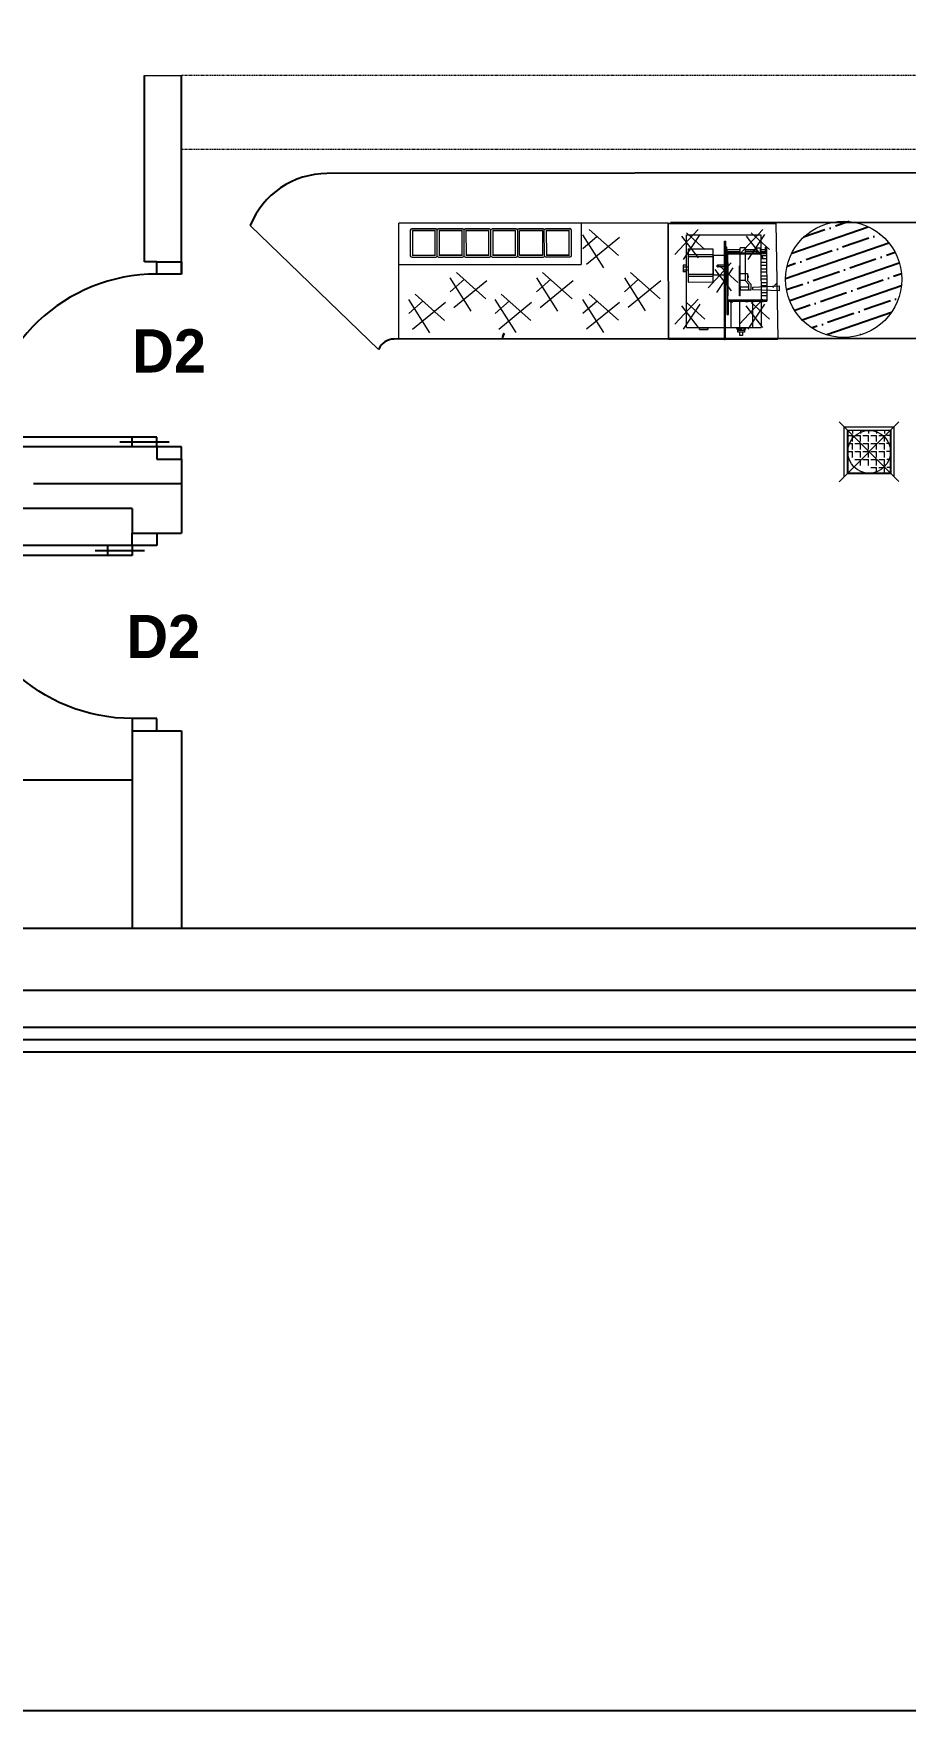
# Model space of a CAD drawing. Header units: inches. Extents: x 478327 to 492265, y -26791 to -22136.
# Drawn here: x 482293.6 to 482452.6, y -26420.1 to -26114.6 of the extents above; entities that cross this region are included whole.
import ezdxf

# ---------------------------------------------------------------- set-up
doc = ezdxf.new("R2010")
doc.units = ezdxf.units.IN
doc.header["$MEASUREMENT"] = 0
doc.linetypes.add('HIDDEN2', pattern=[0.1875, 0.125, -0.0625])
for name, color, linetype in [('1', 7, 'Continuous'), ('A-DIMENSION', 4, 'Continuous'), ('A-Door', 1, 'Continuous'), ('A-FIX', 6, 'Continuous'), ('A-GLASS', 4, 'Continuous'), ('A-HATCH', 8, 'Continuous'), ('I-WALL-FULL', 5, 'Continuous')]:
    doc.layers.add(name, color=color, linetype=linetype)
for name, color, linetype, lineweight in [('A-furniture', 8, 'Continuous', 9), ('A-WALL-CONC', 2, 'Continuous', 9), ('I-ANNO-TEXT', 7, 'Continuous', 18), ('TC-EQUIPMENT', 251, 'Continuous', 5)]:
    doc.layers.add(name, color=color, linetype=linetype, lineweight=lineweight)
doc.styles.add('MICRO', font='')
doc.styles.get('MICRO').set_extended_font_data('MicrogrammaSSi', bold=True)

# ---------------------------------------------------------------- blocks, each defined once
blk = doc.blocks.new('1D-L080')
at = {"layer": 'A-Door'}
for p, q in [((0.06999999999993634, 0.6488562083862632), (0.06999999999993634, 0.8488562083862802)), ((0.03787469164376489, 0.7668033117109019), (0.04999999999995453, 0.7668033117109019)), ((0.03787469164376489, 0.7507768633732042), (0.04999999999995453, 0.7507768633732042)), ((0.04999999999995453, 0.09999999999999432), (0.04999999999995453, 0.7988562083862973)), ((0.08999999999991815, 0.7988562083862973), (0.04999999999995453, 0.7988562083862973)), ((0.08999999999991815, 0.09999999999999432), (0.08999999999991815, 0.7988562083862973)), ((0.08999999999991815, 0.698856208386303), (0.04999999999995453, 0.698856208386303)), ((0.06999999999993634, 0.25), (0.06999999999993634, 0.04999999999998294)), ((0.04999999999995453, 0.1999999999999886), (0.08999999999991815, 0.1999999999999886)), ((0, 0.09999999999999432), (0, 0)), ((0.04999999999995453, 0.09999999999999432), (0, 0.09999999999999432)), ((0.04999999999995453, 0), (0.04999999999995453, 0.09999999999999432)), ((0.04999999999995453, 0.09999999999999432), (0.08999999999991815, 0.09999999999999432)), ((0.75, 0.09999999999999432), (0.7999999999999545, 0.09999999999999432)), ((0.75, 0), (0.75, 0.09999999999999432)), ((0.7999999999999545, 0.09999999999999432), (0.7999999999999545, 0)), ((0, 0), (0.04999999999995453, 0)), ((0.7999999999999545, 0), (0.75, 0))]:
    blk.add_line(p, q, dxfattribs=at)
blk.add_circle((0.01784163122158589, 0.7587900875420246), 0.02003306042211554, dxfattribs=at)
blk.add_arc((0.04999999999995453, 0.09999999999999432), 0.7000000000000455, 0, 86.72417104020366, dxfattribs=at)

msp = doc.modelspace()

# ---------------------------------------------------------------- hatches: boundary and pattern name
at = {"layer": 'A-HATCH', "ltscale": 5, "transparency": 33554687}
h = msp.add_hatch(dxfattribs=at)
h.set_pattern_fill('ANSI35', color=256, scale=0.6348313643288954, angle=154.0448241598463)
h.set_pattern_definition([(199.0448241598463, (477282.2052826182, -5436.462611695279), (1.315405049114057, -3.810526867102365), []), (199.0448241598463, (477279.6423155529, -5435.215050247432), (1.315405049114057, -3.810526867102365), [5.038973954360608, -1.007794790872121, 0, -1.007794790872121])])
edge = h.paths.add_edge_path()
edge.add_arc((482441.3829405844, -26159.2362639912), 10.65942531469487, 204.7986035022255, 308.7044949430924, ccw=False)
edge.add_arc((482441.3534198597, -26159.36164922397), 10.58052273882462, 102.415108803424, 204.2492689073628, ccw=False)
edge.add_arc((482441.3534198597, -26159.36164922397), 10.58052273881635, 309.2538295377805, 462.4151088035012, ccw=False)

# ---------------------------------------------------------------- linework, layer by layer
for p, q in [((482313.8750079786, -26156.14915447602, 4.26855191216912), (482313.8749981606, -26122.1957313719, 2.036776753079459)), ((482320.6250086291, -26158.39915447601, 4.416445644372894), (482320.6249981606, -26122.19572942007, 2.036776753079459)), ((482316.1250183882, -26156.14915447601, 6.634849703023537), (482313.8750079742, -26156.14915447601, 6.634849703023537)), ((478952.1504688702, -26420.13945933679, 6.930000000000007), (482939.0650912708, -26420.13934319944, 6.930000000000007))]:
    msp.add_line(p, q)
at = {"color": 7, "true_color": 0xffffff}
msp.add_line((482320.6250183882, -26192.14915447601, 6.634849703023537), (482320.6250196867, -26196.63946474394, 6.930000000000007), dxfattribs=at)
at = {"layer": '1'}
for p, q in [((482649.6432244572, -26139.79511705419), (482347.1367491704, -26140.09136962306)), ((482636.5325007116, -26148.84642607302), (482409.8066634553, -26149.06785481)), ((482664.7878751407, -26169.94940040331), (482359.3591996715, -26170.24809648635)), ((482379.198326983, -26169.77097462099), (482379.4416192672, -26169.16755328549))]:
    msp.add_line(p, q, dxfattribs=at)
for centre, radius, start, end in [((482347.1512192372, -26155.20610406531), 15.11474227539762, 90.0548242693072, 158.0568241649956), ((482359.36244344, -26173.27087741098), 3.0227827943235, 90.06152421476276, 158.0645241646813), ((482382.1076682928, -26170.59271576269), 3.023163693142098, 164.2277241342598, 168.9957241678501), ((482382.1076682928, -26170.59271576269), 3.023039749875728, 151.8843241659494, 164.228324149735)]:
    msp.add_arc(centre, radius, start, end, dxfattribs=at)
at = {"layer": 'A-DIMENSION', "color": 8}
for p, q in [((482469.5124209751, -26277.63886259011, 6.930000000000007), (482109.1258316752, -26277.63946474603, 6.930000000000007)), ((482654.0122879547, -26277.63945970641, 6.930000000000007), (482293.6256986548, -26277.64006186234, 6.930000000000007))]:
    msp.add_line(p, q, dxfattribs=at)
at = {"layer": 'A-FIX'}
msp.add_line((482311.6250197202, -26250.63946475232, 6.930000000000007), (482217.125019737, -26250.63946475232, 6.930000000000007), dxfattribs=at)
at = {"layer": 'A-furniture', "linetype": 'HIDDEN2'}
for points, elevation in [([(482670.8079501065, -26122.19568151135), (482320.5956639298, -26122.19578277832)], 7.623000000000006), ([(482670.8079501065, -26135.69568151135), (482320.6250020642, -26135.69578276983)], 3.811500000000003)]:
    msp.add_lwpolyline(points, dxfattribs=dict(at, elevation=elevation))
at = {"layer": 'A-GLASS'}
for p, q in [((482109.1258315076, -26288.88887233407, 6.930000000000007), (482469.5124208913, -26288.88887219787, 6.930000000000007)), ((482293.6256984872, -26288.88946945038, 6.930000000000007), (482654.0122878709, -26288.88946931417, 6.930000000000007)), ((482109.1258315076, -26295.63887232988, 6.930000000000007), (482469.5124208494, -26295.63887216224, 6.930000000000007)), ((482293.6256984872, -26295.63946944619, 6.930000000000007), (482654.012287829, -26295.63946927855, 6.930000000000007)), ((482109.1258315076, -26297.88887236341, 6.930000000000007), (482469.5124208494, -26297.88887219577, 6.930000000000007)), ((482293.6256984872, -26297.88946947971, 6.930000000000007), (482654.012287829, -26297.88946931207, 6.930000000000007)), ((482109.1256359997, -26300.13886711634, 6.930000000000007), (482469.5124208494, -26300.13886711634, 6.930000000000007)), ((482293.6255029793, -26300.13946423264, 6.930000000000007), (482654.012287829, -26300.13946423264, 6.930000000000007))]:
    msp.add_line(p, q, dxfattribs=at)
at = {"layer": 'A-GLASS', "color": 4}
msp.add_arc((482318.5940460468, -25780.95381308442, 0.6930000000000014), 385.7034997383183, 297.7821771890401, 76.8168195445225, dxfattribs=at)
at = {"layer": 'A-WALL-CONC'}
msp.add_circle((482441.3529856601, -26159.36147430288), 10.58052273881492, dxfattribs=at)
at = {"layer": 'I-WALL-FULL'}
for p, q in [((482320.6250196868, -26196.63946474394, 6.930000000000007), (482293.625503105, -26196.63946474394, 6.930000000000007)), ((482320.6250196867, -26196.63946474394, 6.930000000000007), (482320.6250196867, -26205.63946475232, 6.930000000000007)), ((482311.6250197202, -26201.13946474813, 6.930000000000007), (482217.125019737, -26201.13946474813, 6.930000000000007)), ((482311.6250197202, -26201.13946472717, 6.930000000000007), (482311.6250197202, -26205.63946475232, 6.930000000000007)), ((482311.6250197202, -26205.63946475232, 6.930000000000007), (482320.6250196867, -26205.63946475232, 6.930000000000007)), ((482311.6250197202, -26241.63946474394, 6.930000000000007), (482311.6250197202, -26277.63946473556, 6.930000000000007)), ((482311.6250197202, -26241.63946474394, 6.930000000000007), (482320.6250196867, -26241.63946474394, 6.930000000000007)), ((482320.6250196867, -26241.63946474394, 6.930000000000007), (482320.6250196867, -26277.63946473556, 6.930000000000007))]:
    msp.add_line(p, q, dxfattribs=at)
at = {"layer": 'TC-EQUIPMENT'}
for p, q in [((482313.8749981606, -26122.1957313719, 2.036776753079459), (482320.6249981606, -26122.19572942007, 2.036776753079459)), ((482333.1314656506, -26149.55792352464), (482356.5584946036, -26172.14168002162)), ((482409.3700597035, -26149.1021112768), (482360.2462232313, -26149.14884490031)), ((482360.266783913, -26170.30995662073), (482360.2462232313, -26149.14884490031)), ((482393.4994279715, -26149.1174620369), (482393.5067735225, -26156.64075752541)), ((482409.3700597035, -26149.1021112768), (482428.9763821628, -26149.08322884604)), ((482409.3700597035, -26149.1021112768), (482409.3906203852, -26170.26322299723)), ((482409.3906203852, -26170.26322299723), (482409.3700597035, -26149.1021112768)), ((482428.9788020895, -26149.23435737933), (482409.3701800409, -26149.25312908792)), ((482428.9763821628, -26149.08322884604), (482429.3407536029, -26170.2439256071)), ((482362.4393990579, -26150.2365778176), (482362.3611219119, -26150.37666769525)), ((482362.365475555, -26155.12946393438), (482362.3611219119, -26150.37666769525)), ((482362.3611478959, -26150.39180988811), (482362.4392855394, -26150.25131589345)), ((482362.5842152042, -26150.17460161118), (482362.4392855394, -26150.25131589345)), ((482362.4393990579, -26150.2365778176), (482362.5839174107, -26150.1593271111)), ((482367.0199399515, -26150.15510062514), (482362.5839174107, -26150.1593271111)), ((482362.5842152042, -26150.17460161118), (482367.019694126, -26150.17011051064)), ((482362.6623728973, -26150.46783099095), (482362.7227522095, -26150.52613573935)), ((482366.8817556042, -26150.52255963819), (482362.7227522095, -26150.52613573935)), ((482362.7227522095, -26150.52613573935), (482362.7269199415, -26154.994742255)), ((482366.9418379075, -26150.4640542128), (482366.8817556042, -26150.52255963819)), ((482366.8861951454, -26154.99129846112), (482366.8817556042, -26150.52255963819)), ((482367.019694126, -26150.17011051064), (482367.1643615967, -26150.24658132136)), ((482367.1644751151, -26150.23184324543), (482367.0199399515, -26150.15510062514)), ((482367.1643615967, -26150.24658132136), (482367.2431927954, -26150.3871620323)), ((482367.2430345044, -26150.37229164915), (482367.1644751151, -26150.23184324543)), ((482367.321172148, -26150.23179765456), (482367.2430345044, -26150.37229164915)), ((482367.2431927954, -26150.3871620323), (482367.321323244, -26150.2459921112)), ((482367.2475204547, -26155.12481607863), (482367.2431927954, -26150.3871620323)), ((482367.321172148, -26150.23179765456), (482367.465830003, -26150.15495106493)), ((482367.465855987, -26150.17009325772), (482367.321323244, -26150.2459921112)), ((482371.9021243535, -26150.15085688626), (482367.465830003, -26150.15495106493)), ((482367.465855987, -26150.17009325772), (482371.9018785281, -26150.16586677176)), ((482367.5442854897, -26150.46345494478), (482367.6049366117, -26150.5218920004)), ((482371.7639328109, -26150.5176399728), (482367.6049366117, -26150.5218920004)), ((482367.6049366117, -26150.5218920004), (482367.6088325338, -26154.99036620883)), ((482371.8242869241, -26150.45926685471), (482371.7639328109, -26150.5176399728)), ((482371.7681005431, -26154.98624648838), (482371.7639328109, -26150.5176399728)), ((482371.9018785281, -26150.16586677176), (482372.0469429207, -26150.24152215355)), ((482372.0467918244, -26150.22732769691), (482371.9021243535, -26150.15085688626)), ((482372.1252117113, -26150.3673719837), (482372.0467918244, -26150.22732769691)), ((482372.0469429207, -26150.24152215355), (482372.1253700027, -26150.38224236692)), ((482372.2033493547, -26150.2268779891), (482372.1252117113, -26150.3673719837)), ((482372.1253700027, -26150.38224236692), (482372.2032358366, -26150.24161606496)), ((482372.1296976614, -26155.11989641318), (482372.1253700027, -26150.38224236692)), ((482372.3479008868, -26150.16544540191), (482372.2032358366, -26150.24161606496)), ((482372.2033493547, -26150.2268779891), (482372.3481467124, -26150.15043551633)), ((482376.7841952374, -26150.16135122316), (482372.3479008868, -26150.16544540191)), ((482372.3481467124, -26150.15043551633), (482376.7838974436, -26150.14607672309)), ((482372.4267345062, -26150.45866758669), (482372.4869815115, -26150.51724414466)), ((482376.6461172131, -26150.51339623385), (482372.4869815115, -26150.51724414466)), ((482372.4869815115, -26150.51724414466), (482372.491149243, -26154.98585066024)), ((482376.7061995167, -26150.45489080854), (482376.6461172131, -26150.51339623385)), ((482376.6501454423, -26154.98159863256), (482376.6461172131, -26150.51339623385)), ((482376.7841952374, -26150.16135122316), (482376.928855513, -26150.23714610745)), ((482377.0074149024, -26150.3775945111), (482376.928855513, -26150.23714610745)), ((482377.0074149024, -26150.3775945111), (482377.0854130435, -26150.23669639957)), ((482377.0118820636, -26155.1156526743), (482377.0074149024, -26150.3775945111)), ((482377.0854130435, -26150.23669639957), (482377.2300780937, -26150.16052573652)), ((482377.2300780937, -26150.16052573652), (482381.6663724441, -26150.15643155779)), ((482381.6660746505, -26150.14115705778), (482377.2305957291, -26150.14564815831)), ((482377.3090512155, -26150.4541520381), (482377.3694305278, -26150.51245678649)), ((482381.5284267272, -26150.50820475882), (482377.3694305278, -26150.51245678649)), ((482377.3694305278, -26150.51245678649), (482377.3733264501, -26154.98093099492)), ((482381.5881049138, -26150.4498388358), (482381.5284267272, -26150.50820475882)), ((482381.5325944592, -26154.97681127446), (482381.5284267272, -26150.50820475882)), ((482381.8111534333, -26150.21816429258), (482381.6660746505, -26150.14115705778)), ((482381.6663724441, -26150.15643155779), (482381.8113045298, -26150.23235874929)), ((482381.8897056275, -26150.35793676979), (482381.8111534333, -26150.21816429258)), ((482381.8113045298, -26150.23235874929), (482381.8895921091, -26150.37267484565)), ((482381.8895921091, -26150.37267484565), (482381.9675974457, -26150.23245266077)), ((482381.8895921091, -26150.37267484565), (482381.89433108, -26155.11086531622)), ((482381.9679827737, -26150.21784689206), (482381.8897056275, -26150.35793676979)), ((482381.9675974457, -26150.23245266077), (482382.1123948031, -26150.15601018793)), ((482382.1126406286, -26150.14100030243), (482381.9679827737, -26150.21784689206)), ((482386.5486891536, -26150.15191600934), (482382.1123948031, -26150.15601018793)), ((482382.1126406286, -26150.14100030243), (482386.5483913601, -26150.13664150926)), ((482382.1912284225, -26150.44923237271), (482382.2514754275, -26150.50780893076)), ((482386.4100675102, -26150.50369640543), (482382.2514754275, -26150.50780893076)), ((482382.2556431595, -26154.97641544647), (482382.2514754275, -26150.50780893076)), ((482386.4704216231, -26150.44532328735), (482386.4100675102, -26150.50369640543)), ((482386.4100675102, -26150.50369640543), (482386.4147788612, -26154.97256753559)), ((482386.5483913601, -26150.13664150926), (482386.6931911381, -26150.21284051026)), ((482386.6934889316, -26150.22811501034), (482386.5486891536, -26150.15191600934)), ((482386.7718900294, -26150.35369303084), (482386.6931911381, -26150.21284051026)), ((482386.6934889316, -26150.22811501034), (482386.7715047017, -26150.36829879948)), ((482386.7715047017, -26150.36829879948), (482386.8501787696, -26150.22739349295)), ((482386.7762436725, -26155.10648926997), (482386.7715047017, -26150.36829879948)), ((482386.8500276732, -26150.21319903625), (482386.7718900294, -26150.35369303084)), ((482386.8500276732, -26150.21319903625), (482386.9948178355, -26150.13608063704)), ((482386.9948438195, -26150.1512228299), (482386.8501787696, -26150.22739349295)), ((482391.430568567, -26150.1317218438), (482386.9948178355, -26150.13608063704)), ((482386.9948438195, -26150.1512228299), (482391.4308663603, -26150.14699634388)), ((482387.0734128243, -26150.44498863383), (482387.1333808252, -26150.50275695809)), ((482391.2923842192, -26150.49918085692), (482387.1333808252, -26150.50275695809)), ((482387.1333808252, -26150.50275695809), (482387.1378203664, -26154.97149578095)), ((482391.2923842192, -26150.49918085692), (482391.3525988302, -26150.44040362188)), ((482391.296823761, -26154.96791967992), (482391.2923842192, -26150.49918085692)), ((482391.5756473496, -26150.20872907874), (482391.430568567, -26150.1317218438)), ((482391.4308663603, -26150.14699634388), (482391.575798446, -26150.22292353538)), ((482391.6539349294, -26150.3490451751), (482391.5756473496, -26150.20872907874)), ((482391.575798446, -26150.22292353538), (482391.6539537183, -26150.36351144138)), ((482391.6539349294, -26150.3490451751), (482391.6588249966, -26155.1014301023)), ((482397.6198395893, -26157.27514133651), (482393.8038386386, -26151.23281537578)), ((482393.8062753001, -26153.76063542336), (482396.4045380692, -26151.47228804475)), ((482400.4569713604, -26151.7705325321), (482394.4744848402, -26156.67372069354)), ((482394.9217789741, -26150.26437081357), (482400.3088048281, -26155.03598788402)), ((482410.5852572877, -26154.8443957974), (482414.8130710191, -26150.30586404786)), ((482411.7909881817, -26151.51779392477), (482414.8178887935, -26155.44519391797)), ((482415.1159753649, -26151.21281028281), (482412.0973841666, -26155.75023263322)), ((482412.670891764, -26151.24005435462), (482426.2747721679, -26151.22679485993)), ((482412.6869597759, -26168.16875850077), (482412.670891764, -26151.24005435462)), ((482416.0253499398, -26153.93228993967), (482412.6974219318, -26150.91272164913)), ((482419.5949052204, -26152.38166843833), (482419.8667959594, -26152.38188384777)), ((482419.6122860712, -26170.39899399888), (482419.5949052204, -26152.38166843833)), ((482419.7457907242, -26152.38181991017), (482419.7633038823, -26170.39887366122)), ((482419.874753566, -26160.48342587135), (482419.8667959594, -26152.38188384777)), ((482422.3747710661, -26154.83354967669), (482426.6025847975, -26150.29501792715)), ((482423.5805019602, -26151.50694780398), (482426.6076671863, -26155.43380417798)), ((482426.9058860653, -26151.20114873324), (482423.887294867, -26155.73857108365)), ((482427.8149960254, -26153.92117200932), (482424.4872003245, -26150.90133190913)), ((482426.2747721679, -26151.22679485993), (482426.2907078724, -26168.15577081572)), ((482362.4437775245, -26155.27113188382), (482362.365475555, -26155.12946393438)), ((482362.5885701076, -26155.34665495839), (482362.4437775245, -26155.27113188382)), ((482362.5885701076, -26155.34665495839), (482367.0248644581, -26155.34256077965)), ((482362.6669843353, -26155.05432772374), (482362.7269199415, -26154.994742255)), ((482362.7267688451, -26154.98054779829), (482366.8857650445, -26154.97629577061)), ((482366.8861951454, -26154.99129846112), (482362.7269199415, -26154.994742255)), ((482366.946170341, -26155.0497427118), (482366.8861951454, -26154.99129846112)), ((482367.1696690108, -26155.26679423347), (482367.0248644581, -26155.34256077965)), ((482367.2475204547, -26155.12481607863), (482367.1696690108, -26155.26679423347)), ((482367.3262265411, -26155.26634452573), (482367.2475204547, -26155.12481607863)), ((482367.4710191243, -26155.34186760023), (482367.3262265411, -26155.26634452573)), ((482367.4710191243, -26155.34186760023), (482371.9067698555, -26155.33750880698)), ((482367.5492938496, -26155.04913624879), (482367.6088325338, -26154.99036620883)), ((482371.7681005431, -26154.98624648838), (482367.6088325338, -26154.99036620883)), ((482367.6089460523, -26154.9756281329), (482371.7679494466, -26154.97205203174)), ((482371.8280829336, -26155.04536666571), (482371.7681005431, -26154.98624648838)), ((482372.0518462175, -26155.261874568), (482371.9067698555, -26155.33750880698)), ((482372.1296976614, -26155.11989641318), (482372.0518462175, -26155.261874568)), ((482372.2082714408, -26155.26169666991), (482372.1296976614, -26155.11989641318)), ((482372.353203526, -26155.33762386134), (482372.2082714408, -26155.26169666991)), ((482372.353203526, -26155.33762386134), (482376.7892260673, -26155.33339737539)), ((482372.431206442, -26155.04476020255), (482372.491149243, -26154.98585066024)), ((482372.4911304541, -26154.97138439403), (482376.6505307705, -26154.966992864)), ((482376.6501454423, -26154.98159863256), (482372.491149243, -26154.98585066024)), ((482376.7106642574, -26155.0403074979), (482376.6501454423, -26154.98159863256)), ((482376.9338911175, -26155.25722671227), (482376.7892260673, -26155.33339737539)), ((482377.0118820636, -26155.1156526743), (482376.9338911175, -26155.25722671227)), ((482377.0907204576, -26155.25690931175), (482377.0118820636, -26155.1156526743)), ((482377.2353807332, -26155.33270419589), (482377.0907204576, -26155.25690931175)), ((482377.2353807332, -26155.33270419589), (482381.6711314643, -26155.32834540272)), ((482377.3129795319, -26155.03998003952), (482377.3733264501, -26154.98093099492)), ((482381.5325944592, -26154.97681127446), (482377.3733264501, -26154.98093099492)), ((482377.3737117781, -26154.96632522621), (482381.5324433629, -26154.96261681782)), ((482381.5928486594, -26155.03606375902), (482381.5325944592, -26154.97681127446)), ((482381.8157965146, -26155.25217473959), (482381.6711314643, -26155.32834540272)), ((482381.89433108, -26155.11086531622), (482381.8157965146, -26155.25217473959)), ((482381.9726330499, -26155.25253326559), (482381.89433108, -26155.11086531622)), ((482382.1176974424, -26155.32818864744), (482381.9726330499, -26155.25253326559)), ((482382.1176974424, -26155.32818864744), (482386.5531763642, -26155.3236975469)), ((482382.1954285486, -26155.03519268135), (482382.2556431595, -26154.97641544647)), ((482382.2556243706, -26154.96194918011), (482386.4148923795, -26154.95782945966)), ((482386.4147788612, -26154.97256753559), (482382.2556431595, -26154.97641544647)), ((482386.4748935591, -26155.03141590321), (482386.4147788612, -26154.97256753559)), ((482386.5531763642, -26155.3236975469), (482386.6979809167, -26155.24793100078)), ((482386.7762436725, -26155.10648926997), (482386.6979809167, -26155.24793100078)), ((482386.8545384473, -26155.2474812929), (482386.7762436725, -26155.10648926997)), ((482386.9996028398, -26155.32313667469), (482386.8545384473, -26155.2474812929)), ((482391.4356253806, -26155.31891018881), (482386.9996028398, -26155.32313667469)), ((482387.0773411411, -26155.03081663519), (482387.1378203664, -26154.97149578095)), ((482387.1373974606, -26154.95716901709), (482391.296804972, -26154.95345341349)), ((482391.296823761, -26154.96791967992), (482387.1378203664, -26154.97149578095)), ((482391.3567989565, -26155.02636393061), (482391.296823761, -26154.96791967992)), ((482391.5802904308, -26155.24273952569), (482391.4356253806, -26155.31891018881)), ((482391.6588249966, -26155.1014301023), (482391.5802904308, -26155.24273952569)), ((482412.9756706391, -26153.8091370535), (482417.5103856453, -26153.80453601551)), ((482412.9756706391, -26153.8091370535), (482412.9816217513, -26159.85511021475)), ((482417.5110225579, -26154.89316462505), (482412.9768439757, -26154.89735435098)), ((482417.5120430955, -26155.25576182352), (482412.9770562799, -26155.26023055423)), ((482417.5103856453, -26153.80453601551), (482417.5159326409, -26159.85064867911)), ((482417.6326681532, -26154.95338602189), (482419.5973838586, -26154.95153543181)), ((482417.6357245408, -26158.58092131276), (482417.6326681532, -26154.95338602189)), ((482419.8982536817, -26153.47004917735), (482420.0192589167, -26153.47011311487)), ((482419.9038646149, -26159.39515660577), (482419.8982536817, -26153.47004917735)), ((482420.0192589167, -26153.47011311487), (482420.0248698499, -26159.39522054329)), ((482422.4987377026, -26153.98141258532), (482420.0498759443, -26153.98395516119)), ((482420.0498759443, -26153.98395516119), (482420.0503884293, -26154.28612309079)), ((482427.305680522, -26154.73265963192), (482420.0502130185, -26154.73958783627)), ((482420.0503884293, -26154.28612309079), (482422.4985742611, -26154.28358771004)), ((482420.0504448294, -26154.55814613715), (482427.3059123332, -26154.55121793286)), ((482420.0504448294, -26154.55814613715), (482420.0612137163, -26165.74344916858)), ((482420.2399853069, -26163.14312548373), (482420.2320516394, -26154.73900421864)), ((482426.1872755797, -26154.79377778135), (482420.2321555754, -26154.79957298974)), ((482423.40536016, -26153.64809154647), (482422.4980337473, -26153.6485561532)), ((482422.5063475925, -26162.35511715754), (482422.4980337473, -26153.6485561532)), ((482422.801214335, -26154.79737335617), (482422.8016540183, -26154.73706919951)), ((482423.3760812375, -26154.79679727594), (482423.3757054918, -26154.7360961974)), ((482425.52138632, -26153.97844062655), (482423.4052486867, -26153.98055105671)), ((482423.40536016, -26153.64809154647), (482423.4105953476, -26159.51249789637)), ((482423.4055768965, -26154.25270641037), (482425.5217145298, -26154.25059598028)), ((482425.5217664976, -26154.28088036579), (482423.4056288643, -26154.28299079595)), ((482425.5214977934, -26153.64598111638), (482426.1255690381, -26153.64549976546)), ((482425.5220947076, -26154.55303571944), (482425.5214977934, -26153.64598111638)), ((482425.5223993205, -26154.73406610657), (482425.522231447, -26154.79450257051)), ((482426.0962856835, -26154.55246683428), (482426.0964579892, -26154.73376903097)), ((482426.1255690381, -26153.64549976546), (482426.1267023764, -26154.55214305666)), ((482427.1239017487, -26153.97679514567), (482426.1261334911, -26153.9779520807)), ((482426.1266459761, -26154.28012001029), (482427.1241496195, -26154.27950669455)), ((482426.1874434532, -26154.73334131733), (482426.1872755797, -26154.79377778135)), ((482426.2784121734, -26155.03616877186), (482427.3060606999, -26155.03509937115)), ((482427.3065420504, -26155.63917061575), (482426.2788935242, -26155.64024001654)), ((482426.9731882082, -26154.55165007858), (482426.9732210116, -26154.73254815841)), ((482427.1229971165, -26153.52347709761), (482427.3045711227, -26153.5234370992)), ((482427.1242060196, -26154.55152974085), (482427.1229971165, -26153.52347709761)), ((482427.3045711227, -26153.5234370992), (482427.3140583049, -26163.31821540106)), ((482360.2538405919, -26156.6722726961), (482393.5067735225, -26156.64075752541)), ((482373.4432169972, -26165.15808041793), (482369.6272160464, -26159.11575445721)), ((482370.7450240746, -26158.14758170471), (482376.1323145431, -26162.91865515587)), ((482385.3466976599, -26159.10079584434), (482389.162838113, -26165.14352592207)), ((482391.8520679659, -26162.90382885031), (482386.4649098048, -26158.1324835895)), ((482401.3688908219, -26159.08558936117), (482405.1846199634, -26165.12778301469)), ((482407.874121626, -26162.88821825013), (482402.4864270405, -26158.11728430125)), ((482412.6763707321, -26156.77172938464), (482412.0714912537, -26156.77248974021)), ((482412.0714912537, -26156.77248974021), (482412.073144272, -26157.98197688751)), ((482412.0722560413, -26157.61910787939), (482412.6772750221, -26157.61875164076)), ((482412.6764507291, -26157.13487739747), (482412.0723794843, -26157.13535874825)), ((482412.6777519407, -26157.98108422465), (482412.073144272, -26157.98197688751)), ((482412.6766186026, -26157.07444093345), (482412.9791906491, -26157.07378894614)), ((482412.9795468878, -26157.67880792689), (482412.6770999534, -26157.67851217813)), ((482412.9805079203, -26158.40414902125), (482417.5146865024, -26158.39995929533)), ((482412.9807721925, -26158.79730961008), (482417.5152153892, -26158.79257626487)), ((482416.6366451374, -26160.88482915812), (482420.8647306784, -26156.34642971587)), ((482419.6008443631, -26158.57893122033), (482417.6357245408, -26158.58092131276)), ((482417.8426478409, -26157.5583595927), (482420.86968076, -26161.48548777634)), ((482421.1674955223, -26157.25297183396), (482418.149176133, -26161.79052649166)), ((482418.2388098293, -26156.88746829805), (482418.2688060037, -26156.79683498283)), ((482418.2390460728, -26156.94776525971), (482418.2388098293, -26156.88746829805)), ((482418.2692145529, -26157.03843414126), (482418.2390460728, -26156.94776525971)), ((482418.2688060037, -26156.79683498283), (482418.3596071927, -26156.76639469325)), ((482418.3599873702, -26157.06883443242), (482418.2692145529, -26157.03843414126)), ((482419.5989818034, -26156.76550513564), (482418.3596071927, -26156.76639469325)), ((482418.3599873702, -26157.06883443242), (482418.4507082198, -26157.06895033799)), ((482418.4200436565, -26156.76656256673), (482418.5110810888, -26156.79641923882)), ((482418.5110855208, -26157.03815789953), (482418.4204238342, -26157.06900230597)), ((482419.5993619814, -26157.06794487495), (482418.4809926054, -26157.06889837002)), ((482418.5110810888, -26156.79641923882), (482418.5408454518, -26156.88722762257)), ((482418.5412211973, -26156.94792870118), (482418.5110855208, -26157.03815789953)), ((482418.5408454518, -26156.88722762257), (482418.5412211973, -26156.94792870118)), ((482422.077141906, -26159.97258379804), (482418.7493462054, -26156.95274369786)), ((482419.7509206489, -26157.30915188594), (482419.599631028, -26157.30913991638)), ((482420.0519388387, -26156.31154706982), (482420.2029566497, -26156.31142673209)), ((482420.2029566497, -26156.31142673209), (482420.2089077622, -26162.3573998934)), ((482422.3501390243, -26156.91414381249), (482422.501289143, -26156.91375166512)), ((482422.3553297814, -26162.35523749527), (482422.3501390243, -26156.91414381249)), ((482422.5027031547, -26158.30400458496), (482423.4094859484, -26158.30327536365)), ((482423.4396380268, -26158.30349520517), (482423.8026465371, -26158.30301109148)), ((482423.4412718803, -26159.66359604673), (482423.4396380268, -26158.30349520517)), ((482423.8026465371, -26158.30301109148), (482423.8037723381, -26159.60268266415)), ((482423.9239888464, -26159.05870770409), (482423.8028513039, -26159.05891557613)), ((482423.8030147454, -26158.75674045147), (482423.9236086685, -26158.75626796485)), ((482423.9236086685, -26158.75626796485), (482423.9239888464, -26159.05870770409)), ((482426.2795215726, -26156.24539130458), (482427.3068982891, -26156.24418959658)), ((482427.3079232591, -26156.84852545576), (482426.280274733, -26156.84959485647)), ((482426.2804914692, -26157.45420972037), (482427.3081399958, -26157.45314031973)), ((482427.3090326586, -26158.05774798855), (482426.281384132, -26158.05881738927)), ((482426.2819766141, -26158.72413333161), (482427.3096251406, -26158.72306393097)), ((482363.1916334407, -26162.0847184195), (482368.5787916017, -26166.85606368032)), ((482369.6299245174, -26161.64370681207), (482372.2281872864, -26159.35535943339)), ((482376.2806205779, -26159.65360392081), (482370.2981340575, -26164.55679208218)), ((482378.9108432443, -26162.0696274995), (482384.2980014056, -26166.84097276024)), ((482385.3491343214, -26161.62861589206), (482387.9480730168, -26159.34026131832)), ((482392.0002416937, -26159.63904942496), (482386.0177479784, -26164.54156165983)), ((482394.9331687141, -26162.05414920655), (482400.3201945679, -26166.825766277)), ((482401.3713274838, -26161.61340940875), (482403.9695902526, -26159.32506203014)), ((482408.0220235441, -26159.62330651742), (482402.0395370238, -26164.52649467887)), ((482412.9816217513, -26159.85511021475), (482417.5159326409, -26159.85064867911)), ((482419.874753566, -26160.48342587135), (482419.7538878331, -26160.48376605067)), ((482420.0248698499, -26159.39522054329), (482419.9038646149, -26159.39515660577)), ((482422.5040843638, -26159.51335942504), (482423.4105953476, -26159.51249789637)), ((482422.535345841, -26160.72280179929), (482424.0464644937, -26160.72104760791)), ((482422.5356948846, -26161.32714485354), (482422.535345841, -26160.72280179929)), ((482424.0472248493, -26161.32592708637), (482422.5356948846, -26161.32714485354)), ((482424.076168025, -26160.29809428474), (482423.4412718803, -26159.66359604673)), ((482424.4392121014, -26160.2374455166), (482423.8037723381, -26159.60268266415)), ((482424.0472248493, -26161.32592708637), (482424.0464644937, -26160.72104760791)), ((482424.0775092349, -26161.32587511833), (482424.076168025, -26160.29809428474)), ((482424.4401136285, -26161.32553050692), (482424.0775092349, -26161.32587511833)), ((482424.4392121014, -26160.2374455166), (482424.4401136285, -26161.32553050692)), ((482424.7720490266, -26160.78105946346), (482429.6092513079, -26160.56462397266)), ((482424.773005627, -26161.26466189711), (482424.7720490266, -26160.78105946346)), ((482429.6097159148, -26161.47195038536), (482424.773005627, -26161.26466189711)), ((482427.309974184, -26159.32740698522), (482426.282457965, -26159.32820457621)), ((482426.2830860132, -26159.93335586433), (482427.3104627298, -26159.93215415633)), ((482427.3113553926, -26160.53676182515), (482426.2838391737, -26160.53755941623)), ((482426.2849485727, -26161.74678194895), (482427.3127366015, -26161.74611666524)), ((482429.1661740153, -26160.07964376853), (482428.426291223, -26160.87371122776)), ((482429.6092513079, -26160.56462397266), (482429.6097159148, -26161.47195038536)), ((482365.8895617486, -26169.09576075194), (482362.0734212953, -26163.05303067435)), ((482362.0758579571, -26165.580850722), (482364.6745248431, -26163.29236384104)), ((482368.7264217102, -26163.59101964031), (482362.744471614, -26168.49379648983)), ((482381.6089038599, -26169.08039802236), (482377.7934393331, -26163.03766074956)), ((482377.7956041851, -26165.56534849), (482380.3938741488, -26163.27767703782)), ((482384.4463074403, -26163.57592152517), (482378.4635491107, -26168.47897737933)), ((482397.6312293294, -26169.06491972947), (482393.8149565689, -26163.02246146138)), ((482393.81766504, -26165.55041381632), (482396.4161996186, -26163.26219874494)), ((482400.4686329101, -26163.56044323229), (482394.4856027707, -26168.46336677915)), ((482410.5971116346, -26167.54150060307), (482414.8249181709, -26163.00229292709)), ((482411.8031143382, -26164.21503103772), (482414.8297359451, -26168.14162279713)), ((482415.1278225168, -26163.90923916198), (482412.1093636256, -26168.44638970281)), ((482416.0376084034, -26166.62925524291), (482412.7095408927, -26163.60928283551)), ((482420.0577504487, -26162.3571161142), (482420.2089077622, -26162.3573998934)), ((482427.3137464967, -26163.13650908736), (482420.0585508028, -26163.14356959901)), ((482420.0587231083, -26163.32487179578), (482427.3140583049, -26163.31821540106)), ((482420.3621399397, -26164.53398596039), (482420.0601043174, -26164.53422663586)), ((482420.3633816459, -26165.74293668348), (482420.3610305404, -26163.32476342768)), ((482420.6633188075, -26163.47526875375), (482420.6633827452, -26163.35426351858)), ((482420.6633188075, -26163.47526875375), (482421.147200246, -26163.47512038716)), ((482421.1472641836, -26163.35411515199), (482420.6633827452, -26163.35426351858)), ((482420.8497464971, -26168.16068976311), (482420.8450251215, -26163.47495694576)), ((482421.147200246, -26163.47512038716), (482421.1472641836, -26163.35411515199)), ((482422.5063475925, -26162.35511715754), (482422.3553297814, -26162.35523749527)), ((482422.3564867164, -26163.35300575286), (482422.3606005351, -26168.15947919094)), ((482422.3868900273, -26167.53011086307), (482426.6144319491, -26162.99144680631)), ((482423.4748560924, -26163.3520522578), (482423.9584585259, -26163.3510956574)), ((482423.4750567692, -26163.47251387368), (482423.4748560924, -26163.3520522578)), ((482423.9586663981, -26163.47223319987), (482423.4750567692, -26163.47251387368)), ((482426.6193820308, -26168.13050486679), (482423.592892731, -26164.2036412978)), ((482423.686523014, -26163.32127178881), (482423.6860788986, -26163.13983728476)), ((482426.9177332172, -26163.89757761247), (482423.8990097112, -26168.43527177238)), ((482423.9584585259, -26163.3510956574), (482423.9586663981, -26163.47223319987)), ((482424.499319286, -26163.59789309558), (482427.8273867964, -26166.61786550305)), ((482424.7791779077, -26168.15698858303), (482424.7747403112, -26163.32009845207)), ((482426.2256139705, -26163.34886488959), (482426.7092235992, -26163.3485842157)), ((482426.2260936523, -26163.47013473928), (482426.2256139705, -26163.34886488959)), ((482426.7094314713, -26163.46972175817), (482426.2260936523, -26163.47013473928)), ((482427.3129533377, -26162.35073152913), (482426.2850330018, -26162.35166862248)), ((482426.7092235992, -26163.3485842157), (482426.7094314713, -26163.46972175817)), ((482412.6869597759, -26168.16875850077), (482426.2907078724, -26168.15577081572)), ((482415.0451526525, -26168.1963844049), (482416.5566826169, -26168.19516663759)), ((482415.0455328304, -26168.49882414413), (482415.0451526525, -26168.1963844049)), ((482416.5566826169, -26168.19516663759), (482416.5570627949, -26168.49760637683)), ((482420.0612137163, -26165.74344916858), (482420.3633816459, -26165.74293668348)), ((482421.7565292906, -26168.15996054179), (482421.7565976602, -26168.28069396725)), ((482423.5701632471, -26168.27923552455), (482421.7565976602, -26168.28069396725)), ((482421.8169018169, -26168.28113365053), (482422.028665137, -26168.70395023432)), ((482422.1192940202, -26168.49220774776), (482422.0286207066, -26168.2806375672)), ((482422.1800426346, -26168.28037772711), (482422.2705836411, -26168.49221971739)), ((482422.5427389946, -26168.49189150762), (482422.5423752187, -26168.27990080834)), ((482422.7538294938, -26168.27994834422), (482422.7540537677, -26168.49153492665)), ((482423.207691161, -26168.2793083264), (482423.1171142459, -26168.52133519846)), ((482423.2682715594, -26168.52161897766), (482423.3589807817, -26168.27932029602)), ((482423.5095944761, -26168.27933946058), (482423.2987282508, -26168.70286920646)), ((482423.5699553752, -26168.15809798216), (482423.5701632471, -26168.27923552455)), ((482409.3906203852, -26170.26322299723), (482360.266783913, -26170.30995662073)), ((482409.3906203852, -26170.26322299723), (482429.3407536029, -26170.2439256071)), ((482415.0455328304, -26168.49882414413), (482416.5570627949, -26168.49760637683)), ((482419.7633038823, -26170.39887366122), (482419.6122860712, -26170.39899399888)), ((482423.2987282508, -26168.70286920646), (482422.028665137, -26168.70395023432)), ((482422.0290453148, -26169.00638997348), (482422.028665137, -26168.70395023432)), ((482423.2986971166, -26169.00477252147), (482422.0290453148, -26169.00638997348)), ((482422.4226872547, -26169.61019694599), (482422.4222059037, -26169.00612570131)), ((482422.906568693, -26169.6100485794), (482422.4226872547, -26169.61019694599)), ((482422.9060801469, -26169.00530140814), (482422.906568693, -26169.6100485794)), ((482423.2987282508, -26168.70286920646), (482423.2986971166, -26169.00477252147)), ((482440.5442435954, -26185.35471939556), (482451.4378997136, -26196.22705447643)), ((482440.554904114, -26196.23771499505), (482451.4271068877, -26185.34433068666)), ((482441.452431537, -26186.26076577267), (482450.5211928179, -26186.25224681832)), ((482441.4612223009, -26195.32965936096), (482441.452431537, -26186.26076577267)), ((482450.5211928179, -26186.25224681832), (482450.5298440795, -26195.32073628968)), ((482442.0270590909, -26186.83465967303), (482449.9472989175, -26186.82687437222)), ((482442.0349766988, -26194.75462769019), (482442.0270590909, -26186.83465967303)), ((482449.8871058919, -26186.88767938677), (482442.0875922957, -26186.89472039138)), ((482442.0875922957, -26186.89472039138), (482442.0949051101, -26194.69436629493)), ((482442.0883562987, -26187.8428742042), (482442.9762059548, -26187.84167051799)), ((482442.0896456076, -26189.2976191471), (482442.9772306491, -26189.29695908011)), ((482442.9750450301, -26186.89433213398), (482442.9757734003, -26187.44540210627)), ((482442.9770627092, -26188.90014704918), (482442.9762059548, -26187.84167051799)), ((482442.978352018, -26190.35489199207), (482442.9772306491, -26189.29695908011)), ((482443.3731502932, -26187.84123076816), (482444.4310832052, -26187.84010939947)), ((482443.374307295, -26189.2962475207), (482444.4325120162, -26189.29525845923)), ((482444.4299222801, -26186.89277101545), (482444.4307829577, -26187.44356917818)), ((482444.4320722666, -26188.89831412107), (482444.4310832052, -26187.84010939947)), ((482444.4330969609, -26190.35360268319), (482444.4325120162, -26189.29525845923)), ((482444.8278952361, -26187.83994145928), (482445.8858281478, -26187.83882009059)), ((482444.8290522376, -26189.29495821175), (482445.8869851495, -26189.29383684306)), ((482445.8846672233, -26186.89148170663), (482445.8855279004, -26187.44227986922)), ((482445.8868172095, -26188.89702481212), (482445.8858281478, -26187.83882009059)), ((482445.8881065182, -26190.35176975503), (482445.8869851495, -26189.29383684306)), ((482446.282640179, -26187.83865215047), (482447.3405730909, -26187.83753078171)), ((482446.2839294879, -26189.29339709329), (482447.3421342093, -26189.29240803189)), ((482447.3395444733, -26186.88992058811), (482447.3402728433, -26187.44099056042)), ((482447.3416944596, -26188.89546369368), (482447.3405730909, -26187.83753078171)), ((482447.3431232707, -26190.35061275343), (482447.3421342093, -26189.29240803189)), ((482447.737385122, -26187.83736284151), (482448.7953180338, -26187.8362414729)), ((482447.7386744309, -26189.29210778441), (482448.7966073427, -26189.29098641572)), ((482448.7942894163, -26186.88863127916), (482448.7951500936, -26187.43942944196)), ((482448.7964394025, -26188.89417438479), (482448.7953180338, -26187.8362414729)), ((482448.7977287114, -26190.34891932768), (482448.7966073427, -26189.29098641572)), ((482449.8881345097, -26187.8352895803), (482449.1921300646, -26187.83607353264)), ((482449.8894238183, -26189.29003452319), (482449.1934193735, -26189.29081847546)), ((482449.8945510136, -26194.68705348067), (482449.8871058919, -26186.88767938677)), ((482449.9472989175, -26186.82687437222), (482449.9550842185, -26194.74711419902)), ((482442.091206726, -26190.75249639728), (482442.9787845728, -26190.75116040379)), ((482442.9796413268, -26191.8096369349), (482442.9787845728, -26190.75116040379)), ((482443.375728911, -26190.75072065396), (482444.4338013253, -26190.75000340213)), ((482443.377157722, -26192.20586971373), (482444.4350906342, -26192.20474834503)), ((482444.4349226939, -26191.80793631409), (482444.4338013253, -26190.75000340213)), ((482444.4359473882, -26193.26322487628), (482444.4350906342, -26192.20474834503)), ((482444.8304738536, -26190.74943134507), (482445.8884067658, -26190.74830997638)), ((482444.8316308553, -26192.20444809755), (482445.8898355768, -26192.20345903608)), ((482445.889395827, -26191.80651469792), (482445.8884067658, -26190.74830997638)), ((482445.8909569457, -26193.26139194804), (482445.8898355768, -26192.20345903608)), ((482446.2852187966, -26190.7481420362), (482447.3434235182, -26190.74715297472)), ((482446.2867799152, -26192.20301928632), (482447.3452564465, -26192.2021625322)), ((482447.3445448868, -26191.80508588668), (482447.3434235182, -26190.74715297472)), ((482447.3457018886, -26193.26010263923), (482447.3452564465, -26192.2021625322)), ((482447.7399637394, -26190.74685272732), (482448.7981684612, -26190.74586366585)), ((482447.7415248582, -26192.20172997743), (482448.7994577701, -26192.20060860881)), ((482448.7990180203, -26191.80366427051), (482448.7981684612, -26190.74586366585)), ((482448.8004468315, -26193.25881333034), (482448.7994577701, -26192.20060860881)), ((482449.8907131274, -26190.74477946609), (482449.1949804921, -26190.74569572572)), ((482449.8922742459, -26192.19965671628), (482449.1962698008, -26192.20044066854)), ((482442.0349766988, -26194.75462769019), (482449.9550842185, -26194.74711419902)), ((482449.8945510136, -26194.68705348067), (482442.0949051101, -26194.69436629493)), ((482446.2880692241, -26193.65776422921), (482447.3465457554, -26193.6569074751)), ((482447.3472614044, -26194.68942698931), (482447.3465457554, -26193.6569074751)), ((482447.7428141671, -26193.65647492033), (482448.800747079, -26193.65535355164)), ((482448.8020063473, -26194.68813768043), (482448.800747079, -26193.65535355164)), ((482449.8935635547, -26193.65440165911), (482449.1975591097, -26193.65518561137))]:
    msp.add_line(p, q, dxfattribs=at)
msp.add_circle((482445.9906675377, -26190.79102643832), 3.8996783808775, dxfattribs=at)

# ---------------------------------------------------------------- block references
at = {"layer": 'A-Door', "yscale": 45, "zscale": 45, "rotation": 90}
for p, xscale in [((482320.6250183882, -26192.14915447601, 6.634849703023537), 45), ((482316.1250197035, -26205.63946474184, 6.930000000000007), -45)]:
    msp.add_blockref('1D-L080', p, dxfattribs=dict(at, xscale=xscale))

# ---------------------------------------------------------------- texts
at = {"layer": 'I-ANNO-TEXT', "char_height": 7.875, "attachment_point": 1, "style": 'MICRO'}
for insert in [(482311.6250183881, -26168.46987596463, 13.56484970302354), (482310.5555604373, -26220.50740862913, 6.930000000000007)]:
    msp.add_mtext_dynamic_manual_height_columns('{\\fBahnschrift Light|b1|i0|c0|p34;D2}', width=7.409931464537294, gutter_width=1.5, heights=[0], dxfattribs=dict(at, insert=insert))

doc.saveas('drawing.dxf')
